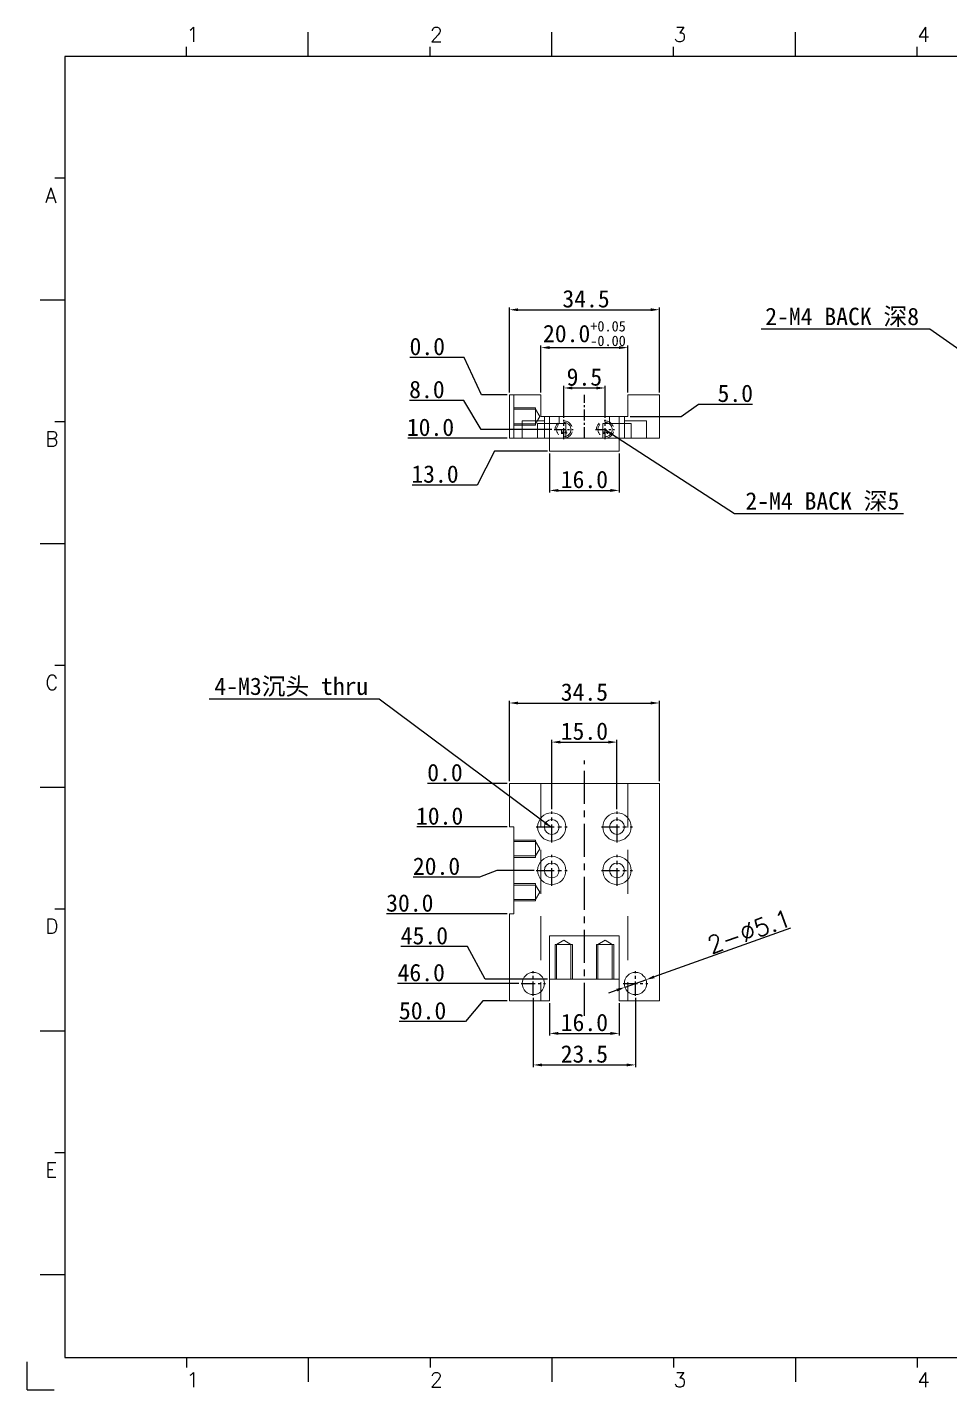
# Model space of a CAD drawing. Extents: x 83 to 30050, y -7164 to 695.
# Drawn here: x 6925.3 to 7137.5, y -1655.8 to -1342.4 of the extents above; entities that cross this region are included whole.
import ezdxf

# ---------------------------------------------------------------- set-up
doc = ezdxf.new("R2010")
doc.units = 0
doc.header["$LTSCALE"] = 8
doc.header["$MEASUREMENT"] = 0
doc.header["$PDSIZE"] = 5
doc.linetypes.add('CENTER', pattern=[2, 1.25, -0.25, 0.25, -0.25])
doc.linetypes.add('HIDDEN', pattern=[1.905, 1.27, -0.635])
doc.layers.get('0').update_dxf_attribs({"linetype": 'CONTINUOUS'})
doc.layers.get('Defpoints').update_dxf_attribs({"linetype": 'CONTINUOUS'})
doc.layers.add('41', color=3, linetype='CONTINUOUS')
doc.layers.add('dim', color=82, linetype='CONTINUOUS', lineweight=9)
doc.layers.add('screw', color=33, linetype='CONTINUOUS', lineweight=13)
doc.styles.add('SIMPLEX', font='SIMPLEX')
doc.styles.get("Standard").update_dxf_attribs({"font": '', "height": 4})
doc.styles.add('TXT', font='txt.shx', dxfattribs={"bigfont": 'gbcbig.shx'})
doc.styles.get('Standard').set_extended_font_data('SimSun')
doc.dimstyles.new('ISO-25', dxfattribs={"dimtxt": 6, "dimasz": 2.5, "dimexe": 1.25, "dimexo": 0.625, "dimtad": 1, "dimdec": 1, "dimzin": 1, "dimdsep": 46, "dimtxsty": 'Standard', "dimcen": 2.5, "dimadec": 0, "dimazin": 0, "dimtm": 1e-09, "dimtfac": 1, "dimtdec": 1, "dimtmove": 0, "dimatfit": 3, "dimfxl": 1, "dimtolj": 1, "dimtzin": 0, "dimarcsym": 0})

# ---------------------------------------------------------------- blocks, each defined once
blk = doc.blocks.new('A$C0BB32EA6')
at = {"layer": '41'}
for p, q in [((90.21, 427.84), (90.21, 435.66)), ((168.4, 427.84), (168.4, 435.66)), ((168.4, 427.84), (168.4, 435.66)), ((168.4, 427.84), (168.4, 435.66)), ((246.58, 427.84), (246.58, 435.66)), ((246.58, 427.84), (246.58, 435.66)), ((51.11, 427.84), (51.11, 430.97)), ((129.3, 427.84), (129.3, 430.97)), ((129.3, 427.84), (129.3, 430.97)), ((129.3, 427.84), (129.3, 430.97)), ((207.49, 427.84), (207.49, 430.97)), ((207.49, 427.84), (207.49, 430.97)), ((285.68, 427.84), (285.68, 430.97)), ((615.63, 427.84), (12.02, 427.84)), ((12.02, 427.84), (12.02, 10.32)), ((12.02, 388.75), (8.89, 388.75)), ((12.02, 349.66), (4.2, 349.66)), ((12.02, 310.56), (8.89, 310.56)), ((12.02, 271.47), (4.2, 271.47)), ((12.02, 232.37), (8.89, 232.37)), ((12.02, 193.28), (4.2, 193.28)), ((12.02, 154.18), (8.89, 154.18)), ((12.02, 115.09), (4.2, 115.09)), ((12.02, 76), (8.89, 76)), ((12.02, 36.9), (4.2, 36.9)), ((12.02, 10.32), (615.63, 10.32)), ((51.11, 10.32), (51.11, 7.19)), ((90.21, 10.32), (90.21, 2.5)), ((129.3, 10.32), (129.3, 7.19)), ((168.4, 10.32), (168.4, 2.5)), ((207.49, 10.32), (207.49, 7.19)), ((246.58, 10.32), (246.58, 2.5)), ((285.68, 10.32), (285.68, 7.19))]:
    blk.add_line(p, q, dxfattribs=at)
at = {"layer": '41', "linetype": 'Continuous'}
for q in [(0, 8.98), (8.64, 0)]:
    blk.add_line((0, 0), q, dxfattribs=at)
at = {"layer": '41', "style": 'SIMPLEX'}
for s, height, p in [('1', 4.69, (51.11, 432.54)), ('2', 4.69, (129.3, 432.54)), ('3', 4.69, (207.49, 432.54)), ('4', 4.69, (285.68, 432.54)), ('A', 4.75, (5.76, 380.93)), ('B', 4.75, (5.76, 302.74)), ('C', 4.75, (5.76, 224.55)), ('D', 4.75, (5.76, 146.37)), ('E', 4.75, (5.76, 68.18)), ('1', 4.69, (51.11, 0.87)), ('2', 4.69, (129.3, 0.87)), ('3', 4.69, (207.49, 0.87)), ('4', 4.69, (285.68, 0.87))]:
    blk.add_text(s, height=height, dxfattribs=at).set_placement(p)
at = {"layer": '41', "linetype": 'Continuous'}
for tag, p in [('材质', (457.07, 73.08)), ('代号', (522.6, 73.29)), ('表面处理', (452.44, 54.13)), ('审核', (523.65, 54.34)), ('名称', (585.81, 54.97)), ('数量', (457.5, 33.7)), ('设计', (523.23, 34.13)), ('件号', (586.65, 33.91)), ('比例', (457.5, 17.28)), ('版本', (587.08, 16.23))]:
    blk.add_attdef(tag, p, '', height=4, dxfattribs=at)
blk = doc.blocks.new('screw_m4_g')
at = {"layer": 'screw', "color": 1, "linetype": 'CENTER', "ltscale": 0.254}
for p, q in [((-2.2, 0), (2.2, 0)), ((0, -2.2), (0, 2.2))]:
    blk.add_line(p, q, dxfattribs=at)
at = {"layer": 'screw', "color": 33, "linetype": 'HIDDEN', "ltscale": 0.254}
blk.add_circle((0, 0), 1.65, dxfattribs=at)
at = {"layer": 'screw', "color": 92, "linetype": 'HIDDEN', "ltscale": 0.254}
blk.add_arc((0, 0), 2, 270, 180, dxfattribs=at)
at = {"layer": 'screw', "color": 6, "linetype": 'Continuous', "style": 'TXT'}
blk.add_text('M4', height=0.8, dxfattribs=at).set_placement((-0.68, -1))
blk = doc.blocks.new('*D342')
at = {"layer": 'Defpoints', "color": 0, "linetype": 'Continuous'}
for p in [(7063.42, -1416.11), (7043.42, -1426.95), (7063.42, -1426.95)]:
    blk.add_point(p, dxfattribs=at)
at = {"layer": 'dim', "color": 0, "linetype": 'Continuous', "lineweight": -2}
for p, q in [((7043.42, -1426.45), (7043.42, -1415.61)), ((7045.42, -1416.11), (7061.42, -1416.11)), ((7063.42, -1426.45), (7063.42, -1415.61))]:
    blk.add_line(p, q, dxfattribs=at)
at = {"layer": 'dim', "color": 0, "linetype": 'Continuous'}
for points in [[(7045.42, -1415.77), (7045.42, -1416.44), (7043.42, -1416.11)], [(7061.42, -1415.77), (7061.42, -1416.44), (7063.42, -1416.11)]]:
    blk.add_solid(points, dxfattribs=at)
at = {"layer": 'dim', "color": 0, "linetype": 'Continuous', "insert": (7053.42, -1412.87), "char_height": 4, "attachment_point": 5}
blk.add_mtext('\\A1;20.0{\\H2.400000;\\S+0.05^ -0.00;}', dxfattribs=at)
blk = doc.blocks.new('*D343')
at = {"layer": 'Defpoints', "color": 0, "linetype": 'Continuous'}
for p in [(7070.67, -1407.4), (7036.17, -1426.95), (7070.67, -1426.95)]:
    blk.add_point(p, dxfattribs=at)
at = {"layer": 'dim', "color": 0, "linetype": 'Continuous', "lineweight": -2}
for p, q in [((7036.17, -1426.45), (7036.17, -1406.9)), ((7038.17, -1407.4), (7068.67, -1407.4)), ((7070.67, -1426.45), (7070.67, -1406.9))]:
    blk.add_line(p, q, dxfattribs=at)
at = {"layer": 'dim', "color": 0, "linetype": 'Continuous'}
for points in [[(7038.17, -1407.07), (7038.17, -1407.73), (7036.17, -1407.4)], [(7068.67, -1407.07), (7068.67, -1407.73), (7070.67, -1407.4)]]:
    blk.add_solid(points, dxfattribs=at)
at = {"layer": 'dim', "color": 0, "linetype": 'Continuous', "insert": (7053.8, -1404.9), "char_height": 4, "attachment_point": 5}
blk.add_mtext('\\A1;34.5', dxfattribs=at)
blk = doc.blocks.new('*D344')
at = {"layer": 'Defpoints', "color": 0, "linetype": 'Continuous'}
for p in [(7058.17, -1425.39), (7048.67, -1432.75), (7058.17, -1432.75)]:
    blk.add_point(p, dxfattribs=at)
at = {"layer": 'dim', "color": 0, "linetype": 'Continuous', "lineweight": -2}
for p, q in [((7048.67, -1432.25), (7048.67, -1424.89)), ((7050.67, -1425.39), (7056.17, -1425.39)), ((7058.17, -1432.25), (7058.17, -1424.89))]:
    blk.add_line(p, q, dxfattribs=at)
at = {"layer": 'dim', "color": 0, "linetype": 'Continuous'}
for points in [[(7050.67, -1425.06), (7050.67, -1425.73), (7048.67, -1425.39)], [(7056.17, -1425.06), (7056.17, -1425.73), (7058.17, -1425.39)]]:
    blk.add_solid(points, dxfattribs=at)
at = {"layer": 'dim', "color": 0, "linetype": 'Continuous', "insert": (7053.42, -1422.89), "char_height": 4, "attachment_point": 5}
blk.add_mtext('\\A1;9.5', dxfattribs=at)
blk = doc.blocks.new('*D345')
at = {"layer": 'Defpoints', "color": 0, "linetype": 'Continuous'}
for p in [(7021.77, -1418.37), (7036.17, -1426.95), (7036.17, -1426.95)]:
    blk.add_point(p, dxfattribs=at)
at = {"layer": 'dim', "color": 0, "linetype": 'Continuous', "lineweight": -2}
for p, q in [((7025.77, -1418.37), (7013.29, -1418.37)), ((7029.77, -1426.95), (7025.77, -1418.37)), ((7035.67, -1426.95), (7029.77, -1426.95))]:
    blk.add_line(p, q, dxfattribs=at)
at = {"layer": 'dim', "color": 0, "linetype": 'Continuous', "insert": (7017.28, -1415.87), "char_height": 4, "attachment_point": 5}
blk.add_mtext('\\A1;0.0', dxfattribs=at)
blk = doc.blocks.new('*D346')
at = {"layer": 'Defpoints', "color": 0, "linetype": 'Continuous'}
for p in [(7021.7, -1428.26), (7036.17, -1426.95), (7046.47, -1434.95)]:
    blk.add_point(p, dxfattribs=at)
at = {"layer": 'dim', "color": 0, "linetype": 'Continuous', "lineweight": -2}
for p, q in [((7025.7, -1428.26), (7013.2, -1428.26)), ((7029.7, -1434.95), (7025.7, -1428.26)), ((7045.97, -1434.95), (7029.7, -1434.95))]:
    blk.add_line(p, q, dxfattribs=at)
at = {"layer": 'dim', "color": 0, "linetype": 'Continuous', "insert": (7017.2, -1425.76), "char_height": 4, "attachment_point": 5}
blk.add_mtext('\\A1;8.0', dxfattribs=at)
blk = doc.blocks.new('*D347')
at = {"layer": 'Defpoints', "color": 0, "linetype": 'Continuous'}
for p in [(7036.17, -1426.95), (7023.74, -1436.95), (7036.17, -1436.95)]:
    blk.add_point(p, dxfattribs=at)
at = {"layer": 'dim', "color": 0, "linetype": 'Continuous', "lineweight": -2}
blk.add_line((7035.67, -1436.95), (7012.8, -1436.95), dxfattribs=at)
at = {"layer": 'dim', "color": 0, "linetype": 'Continuous', "insert": (7018.02, -1434.45), "char_height": 4, "attachment_point": 5}
blk.add_mtext('\\A1;10.0', dxfattribs=at)
blk = doc.blocks.new('*D348')
at = {"layer": 'Defpoints', "color": 0, "linetype": 'Continuous'}
for p in [(7036.17, -1426.95), (7045.42, -1439.95), (7024.77, -1447.71)]:
    blk.add_point(p, dxfattribs=at)
at = {"layer": 'dim', "color": 0, "linetype": 'Continuous', "lineweight": -2}
for p, q in [((7032.77, -1439.95), (7028.77, -1447.71)), ((7044.92, -1439.95), (7032.77, -1439.95)), ((7028.77, -1447.71), (7013.83, -1447.71))]:
    blk.add_line(p, q, dxfattribs=at)
at = {"layer": 'dim', "color": 0, "linetype": 'Continuous', "insert": (7019.05, -1445.21), "char_height": 4, "attachment_point": 5}
blk.add_mtext('\\A1;13.0', dxfattribs=at)
blk = doc.blocks.new('*D349')
at = {"layer": 'Defpoints', "color": 0, "linetype": 'Continuous'}
for p in [(7045.42, -1439.95), (7061.42, -1439.95), (7061.42, -1448.95)]:
    blk.add_point(p, dxfattribs=at)
at = {"layer": 'dim', "color": 0, "linetype": 'Continuous', "lineweight": -2}
for p, q in [((7045.42, -1440.45), (7045.42, -1449.45)), ((7061.42, -1440.45), (7061.42, -1449.45)), ((7047.42, -1448.95), (7059.42, -1448.95))]:
    blk.add_line(p, q, dxfattribs=at)
at = {"layer": 'dim', "color": 0, "linetype": 'Continuous'}
for points in [[(7047.42, -1448.62), (7047.42, -1449.29), (7045.42, -1448.95)], [(7059.42, -1448.62), (7059.42, -1449.29), (7061.42, -1448.95)]]:
    blk.add_solid(points, dxfattribs=at)
at = {"layer": 'dim', "color": 0, "linetype": 'Continuous', "insert": (7053.42, -1446.45), "char_height": 4, "attachment_point": 5}
blk.add_mtext('\\A1;16.0', dxfattribs=at)
blk = doc.blocks.new('*D361')
at = {"layer": 'Defpoints', "color": 0, "linetype": 'Continuous'}
for p in [(7197.11, -1426.95), (7083.68, -1429.14), (7063.42, -1431.95)]:
    blk.add_point(p, dxfattribs=at)
at = {"layer": 'dim', "color": 0, "linetype": 'Continuous', "lineweight": -2}
for p, q in [((7075.68, -1431.95), (7079.68, -1429.14)), ((7079.68, -1429.14), (7092.09, -1429.14)), ((7063.92, -1431.95), (7075.68, -1431.95))]:
    blk.add_line(p, q, dxfattribs=at)
at = {"layer": 'dim', "color": 0, "linetype": 'Continuous', "insert": (7088.13, -1426.64), "char_height": 4, "attachment_point": 5}
blk.add_mtext('\\A1;5.0', dxfattribs=at)
blk = doc.blocks.new('*D362')
at = {"layer": 'Defpoints', "color": 0, "linetype": 'Continuous'}
for p in [(7060.92, -1506.83), (7045.92, -1522.77), (7060.92, -1522.77)]:
    blk.add_point(p, dxfattribs=at)
at = {"layer": 'dim', "color": 0, "linetype": 'Continuous', "lineweight": -2}
for p, q in [((7045.92, -1522.27), (7045.92, -1506.33)), ((7047.92, -1506.83), (7058.92, -1506.83)), ((7060.92, -1522.27), (7060.92, -1506.33))]:
    blk.add_line(p, q, dxfattribs=at)
at = {"layer": 'dim', "color": 0, "linetype": 'Continuous'}
for points in [[(7047.92, -1506.5), (7047.92, -1507.17), (7045.92, -1506.83)], [(7058.92, -1506.5), (7058.92, -1507.17), (7060.92, -1506.83)]]:
    blk.add_solid(points, dxfattribs=at)
at = {"layer": 'dim', "color": 0, "linetype": 'Continuous', "insert": (7053.42, -1504.33), "char_height": 4, "attachment_point": 5}
blk.add_mtext('\\A1;15.0', dxfattribs=at)
blk = doc.blocks.new('*D363')
at = {"layer": 'Defpoints', "color": 0, "linetype": 'Continuous'}
for p in [(7070.67, -1497.84), (7036.17, -1516.35), (7070.67, -1516.35)]:
    blk.add_point(p, dxfattribs=at)
at = {"layer": 'dim', "color": 0, "linetype": 'Continuous', "lineweight": -2}
for p, q in [((7036.17, -1515.85), (7036.17, -1497.34)), ((7070.67, -1515.85), (7070.67, -1497.34)), ((7038.17, -1497.84), (7068.67, -1497.84))]:
    blk.add_line(p, q, dxfattribs=at)
at = {"layer": 'dim', "color": 0, "linetype": 'Continuous'}
for points in [[(7038.17, -1497.51), (7038.17, -1498.17), (7036.17, -1497.84)], [(7068.67, -1497.51), (7068.67, -1498.17), (7070.67, -1497.84)]]:
    blk.add_solid(points, dxfattribs=at)
at = {"layer": 'dim', "color": 0, "linetype": 'Continuous', "insert": (7053.42, -1495.34), "char_height": 4, "attachment_point": 5}
blk.add_mtext('\\A1;34.5', dxfattribs=at)
blk = doc.blocks.new('*D364')
at = {"layer": 'Defpoints', "color": 0, "linetype": 'Continuous'}
for p in [(7041.67, -1565.15), (7065.17, -1565.15), (7065.17, -1581.07)]:
    blk.add_point(p, dxfattribs=at)
at = {"layer": 'dim', "color": 0, "linetype": 'Continuous', "lineweight": -2}
for p, q in [((7041.67, -1565.65), (7041.67, -1581.57)), ((7065.17, -1565.65), (7065.17, -1581.57)), ((7043.67, -1581.07), (7063.17, -1581.07))]:
    blk.add_line(p, q, dxfattribs=at)
at = {"layer": 'dim', "color": 0, "linetype": 'Continuous'}
for points in [[(7043.67, -1580.74), (7043.67, -1581.4), (7041.67, -1581.07)], [(7063.17, -1580.74), (7063.17, -1581.4), (7065.17, -1581.07)]]:
    blk.add_solid(points, dxfattribs=at)
at = {"layer": 'dim', "color": 0, "linetype": 'Continuous', "insert": (7053.42, -1578.57), "char_height": 4, "attachment_point": 5}
blk.add_mtext('\\A1;23.5', dxfattribs=at)
blk = doc.blocks.new('*D365')
at = {"layer": 'Defpoints', "color": 0, "linetype": 'Continuous'}
for p in [(7025.84, -1516.35), (7036.17, -1516.35), (7036.17, -1516.35)]:
    blk.add_point(p, dxfattribs=at)
at = {"layer": 'dim', "color": 0, "linetype": 'Continuous', "lineweight": -2}
blk.add_line((7035.67, -1516.35), (7017.36, -1516.35), dxfattribs=at)
at = {"layer": 'dim', "color": 0, "linetype": 'Continuous', "insert": (7021.35, -1513.85), "char_height": 4, "attachment_point": 5}
blk.add_mtext('\\A1;0.0', dxfattribs=at)
blk = doc.blocks.new('*D366')
at = {"layer": 'Defpoints', "color": 0, "linetype": 'Continuous'}
for p in [(7036.17, -1516.35), (7025.84, -1526.35), (7036.17, -1526.35)]:
    blk.add_point(p, dxfattribs=at)
at = {"layer": 'dim', "color": 0, "linetype": 'Continuous', "lineweight": -2}
blk.add_line((7035.67, -1526.35), (7014.9, -1526.35), dxfattribs=at)
at = {"layer": 'dim', "color": 0, "linetype": 'Continuous', "insert": (7020.12, -1523.85), "char_height": 4, "attachment_point": 5}
blk.add_mtext('\\A1;10.0', dxfattribs=at)
blk = doc.blocks.new('*D367')
at = {"layer": 'Defpoints', "color": 0, "linetype": 'Continuous'}
for p in [(7036.17, -1516.35), (7025.31, -1537.89), (7042.35, -1536.35)]:
    blk.add_point(p, dxfattribs=at)
at = {"layer": 'dim', "color": 0, "linetype": 'Continuous', "lineweight": -2}
for p, q in [((7029.31, -1537.89), (7014.01, -1537.89)), ((7033.31, -1536.35), (7029.31, -1537.89)), ((7041.85, -1536.35), (7033.31, -1536.35))]:
    blk.add_line(p, q, dxfattribs=at)
at = {"layer": 'dim', "color": 0, "linetype": 'Continuous', "insert": (7019.41, -1535.39), "char_height": 4, "attachment_point": 5}
blk.add_mtext('\\A1;20.0', dxfattribs=at)
blk = doc.blocks.new('*D368')
at = {"layer": 'Defpoints', "color": 0, "linetype": 'Continuous'}
for p in [(7036.17, -1516.35), (7019.14, -1546.35), (7036.17, -1546.35)]:
    blk.add_point(p, dxfattribs=at)
at = {"layer": 'dim', "color": 0, "linetype": 'Continuous', "lineweight": -2}
blk.add_line((7035.67, -1546.35), (7007.88, -1546.35), dxfattribs=at)
at = {"layer": 'dim', "color": 0, "linetype": 'Continuous', "insert": (7013.26, -1543.85), "char_height": 4, "attachment_point": 5}
blk.add_mtext('\\A1;30.0', dxfattribs=at)
blk = doc.blocks.new('*D369')
at = {"layer": 'Defpoints', "color": 0, "linetype": 'Continuous'}
for p in [(7036.17, -1516.35), (7021.83, -1562.35), (7038.87, -1562.35)]:
    blk.add_point(p, dxfattribs=at)
at = {"layer": 'dim', "color": 0, "linetype": 'Continuous', "lineweight": -2}
blk.add_line((7038.37, -1562.35), (7010.45, -1562.35), dxfattribs=at)
at = {"layer": 'dim', "color": 0, "linetype": 'Continuous', "insert": (7015.89, -1559.85), "char_height": 4, "attachment_point": 5}
blk.add_mtext('\\A1;46.0', dxfattribs=at)
blk = doc.blocks.new('*D370')
at = {"layer": 'Defpoints', "color": 0, "linetype": 'Continuous'}
for p in [(7036.17, -1516.35), (7036.17, -1566.35), (7022.09, -1571.11)]:
    blk.add_point(p, dxfattribs=at)
at = {"layer": 'dim', "color": 0, "linetype": 'Continuous', "lineweight": -2}
for p, q in [((7030.09, -1566.35), (7026.09, -1571.11)), ((7035.67, -1566.35), (7030.09, -1566.35)), ((7026.09, -1571.11), (7010.84, -1571.11))]:
    blk.add_line(p, q, dxfattribs=at)
at = {"layer": 'dim', "color": 0, "linetype": 'Continuous', "insert": (7016.21, -1568.61), "char_height": 4, "attachment_point": 5}
blk.add_mtext('\\A1;50.0', dxfattribs=at)
blk = doc.blocks.new('*D371')
at = {"layer": 'Defpoints', "color": 0, "linetype": 'Continuous'}
for p in [(7045.42, -1566.35), (7061.42, -1566.35), (7061.42, -1573.82)]:
    blk.add_point(p, dxfattribs=at)
at = {"layer": 'dim', "color": 0, "linetype": 'Continuous', "lineweight": -2}
for p, q in [((7045.42, -1566.85), (7045.42, -1574.32)), ((7061.42, -1566.85), (7061.42, -1574.32)), ((7047.42, -1573.82), (7059.42, -1573.82))]:
    blk.add_line(p, q, dxfattribs=at)
at = {"layer": 'dim', "color": 0, "linetype": 'Continuous'}
for points in [[(7047.42, -1573.49), (7047.42, -1574.15), (7045.42, -1573.82)], [(7059.42, -1573.49), (7059.42, -1574.15), (7061.42, -1573.82)]]:
    blk.add_solid(points, dxfattribs=at)
at = {"layer": 'dim', "color": 0, "linetype": 'Continuous', "insert": (7053.42, -1571.32), "char_height": 4, "attachment_point": 5}
blk.add_mtext('\\A1;16.0', dxfattribs=at)
blk = doc.blocks.new('*D372')
at = {"layer": 'Defpoints', "color": 0, "linetype": 'Continuous'}
for p in [(7036.17, -1516.35), (7022.56, -1553.87), (7045.42, -1561.35)]:
    blk.add_point(p, dxfattribs=at)
at = {"layer": 'dim', "color": 0, "linetype": 'Continuous', "lineweight": -2}
for p, q in [((7026.56, -1553.87), (7011.18, -1553.87)), ((7030.56, -1561.35), (7026.56, -1553.87)), ((7044.92, -1561.35), (7030.56, -1561.35))]:
    blk.add_line(p, q, dxfattribs=at)
at = {"layer": 'dim', "color": 0, "linetype": 'Continuous', "insert": (7016.62, -1551.37), "char_height": 4, "attachment_point": 5}
blk.add_mtext('\\A1;45.0', dxfattribs=at)
blk = doc.blocks.new('*D373')
at = {"layer": 'Defpoints', "color": 0, "linetype": 'Continuous'}
for p in [(7062.77, -1563.2), (7067.58, -1561.49)]:
    blk.add_point(p, dxfattribs=at)
at = {"layer": 'dim', "color": 0, "linetype": 'Continuous', "lineweight": -2}
for p, q in [((7100.85, -1549.65), (7069.46, -1560.82)), ((7062.77, -1563.2), (7067.58, -1561.49)), ((7060.89, -1563.87), (7059, -1564.54))]:
    blk.add_line(p, q, dxfattribs=at)
at = {"layer": 'dim', "color": 0, "linetype": 'Continuous'}
for points in [[(7060.77, -1563.56), (7061, -1564.18), (7062.77, -1563.2)], [(7069.35, -1560.51), (7069.57, -1561.13), (7067.58, -1561.49)]]:
    blk.add_solid(points, dxfattribs=at)
at = {"layer": 'dim', "color": 0, "linetype": 'Continuous', "insert": (7089.62, -1550.99), "char_height": 4, "attachment_point": 5, "rotation": 19.5867}
blk.add_mtext('\\A1;{\\Ftxt,bigfont|c134; 2-∅5.1}', dxfattribs=at)

msp = doc.modelspace()

# ---------------------------------------------------------------- linework, layer by layer
at = {"color": 7, "linetype": 'Continuous', "lineweight": 15}
for p, q in [((7036.173, -1436.95), (7036.173, -1426.95)), ((7043.423, -1426.95), (7036.173, -1426.95)), ((7043.423, -1431.95), (7043.423, -1426.95)), ((7063.423, -1426.95), (7063.423, -1431.95)), ((7070.673, -1426.95), (7063.423, -1426.95)), ((7070.673, -1426.95), (7070.673, -1436.95)), ((7063.423, -1431.95), (7043.423, -1431.95)), ((7070.673, -1436.95), (7036.173, -1436.95)), ((7045.423, -1439.95), (7045.423, -1436.95)), ((7061.423, -1439.95), (7061.423, -1436.95)), ((7061.423, -1439.95), (7045.423, -1439.95)), ((7036.173, -1526.346), (7036.173, -1516.346)), ((7070.673, -1516.346), (7036.173, -1516.346)), ((7070.673, -1516.346), (7070.673, -1566.346)), ((7037.173, -1526.346), (7036.173, -1526.346)), ((7037.173, -1546.346), (7037.173, -1526.346)), ((7036.173, -1566.346), (7036.173, -1546.346)), ((7037.173, -1546.346), (7036.173, -1546.346)), ((7045.423, -1551.346), (7045.423, -1561.346)), ((7061.423, -1551.346), (7045.423, -1551.346)), ((7061.423, -1561.346), (7061.423, -1551.346)), ((7045.423, -1561.346), (7061.423, -1561.346)), ((7045.423, -1566.346), (7045.423, -1561.346)), ((7061.423, -1566.346), (7061.423, -1561.346)), ((7045.423, -1566.346), (7036.173, -1566.346)), ((7070.673, -1566.346), (7061.423, -1566.346))]:
    msp.add_line(p, q, dxfattribs=at)
at = {"color": 7, "linetype": 'HIDDEN', "lineweight": 0}
for p, q in [((7037.173, -1436.95), (7037.173, -1426.95)), ((7042.173, -1430.3), (7037.173, -1430.3)), ((7042.173, -1433.95), (7042.173, -1429.95)), ((7042.173, -1433.95), (7042.173, -1429.95)), ((7042.173, -1433.6), (7042.173, -1430.3)), ((7043.164, -1431.95), (7042.173, -1430.3)), ((7037.173, -1433.6), (7042.173, -1433.6)), ((7044.223, -1432.95), (7039.123, -1432.95)), ((7039.123, -1432.95), (7039.123, -1436.95)), ((7042.173, -1433.6), (7043.164, -1431.95)), ((7049.173, -1433.55), (7042.673, -1433.55)), ((7042.673, -1433.55), (7042.673, -1436.95)), ((7044.223, -1431.95), (7044.223, -1433.55)), ((7044.223, -1436.95), (7044.223, -1433.55)), ((7045.423, -1436.95), (7045.423, -1431.95)), ((7047.623, -1433.55), (7047.623, -1431.95)), ((7049.173, -1436.95), (7049.173, -1433.55)), ((7064.173, -1433.55), (7057.673, -1433.55)), ((7057.673, -1433.55), (7057.673, -1436.95)), ((7059.223, -1431.95), (7059.223, -1433.55)), ((7061.423, -1431.95), (7061.423, -1436.95)), ((7062.623, -1433.55), (7062.623, -1431.95)), ((7067.723, -1432.95), (7062.623, -1432.95)), ((7062.623, -1433.55), (7062.623, -1436.95)), ((7064.173, -1436.95), (7064.173, -1433.55)), ((7067.723, -1436.95), (7067.723, -1432.95)), ((7043.423, -1516.346), (7043.423, -1566.346)), ((7063.423, -1516.346), (7063.423, -1566.346)), ((7042.173, -1529.696), (7037.173, -1529.696)), ((7042.173, -1533.346), (7042.173, -1529.346)), ((7042.173, -1531.346), (7042.173, -1529.696)), ((7043.164, -1531.346), (7042.173, -1529.696)), ((7042.173, -1532.996), (7042.173, -1531.346)), ((7042.173, -1532.996), (7043.164, -1531.346)), ((7037.173, -1532.996), (7042.173, -1532.996)), ((7042.173, -1539.696), (7037.173, -1539.696)), ((7042.173, -1543.346), (7042.173, -1539.346)), ((7042.173, -1541.346), (7042.173, -1539.696)), ((7043.164, -1541.346), (7042.173, -1539.696)), ((7042.173, -1542.996), (7042.173, -1541.346)), ((7042.173, -1542.996), (7043.164, -1541.346)), ((7037.173, -1542.996), (7042.173, -1542.996)), ((7050.673, -1553.346), (7046.673, -1553.346)), ((7048.673, -1552.354), (7047.023, -1553.346)), ((7050.323, -1553.346), (7047.023, -1553.346)), ((7047.023, -1553.346), (7047.023, -1561.346)), ((7050.323, -1553.346), (7048.673, -1552.354)), ((7050.323, -1561.346), (7050.323, -1553.346)), ((7060.173, -1553.346), (7056.173, -1553.346)), ((7058.173, -1552.354), (7056.523, -1553.346)), ((7059.823, -1553.346), (7056.523, -1553.346)), ((7056.523, -1553.346), (7056.523, -1561.346)), ((7059.823, -1553.346), (7058.173, -1552.354)), ((7059.823, -1561.346), (7059.823, -1553.346))]:
    msp.add_line(p, q, dxfattribs=at)
at = {"color": 1, "linetype": 'CENTER', "ltscale": 0.254}
for p, q in [((7053.423, -1436.95), (7053.423, -1426.95)), ((7046.473, -1434.95), (7050.873, -1434.95)), ((7048.673, -1437.15), (7048.673, -1432.75)), ((7055.973, -1434.95), (7060.373, -1434.95)), ((7058.173, -1437.15), (7058.173, -1432.75))]:
    msp.add_line(p, q, dxfattribs=at)
at = {"color": 7, "linetype": 'Continuous', "lineweight": 0}
for p, q in [((7037.173, -1429.95), (7042.173, -1429.95)), ((7037.173, -1429.95), (7042.173, -1429.95)), ((7037.173, -1433.95), (7042.173, -1433.95)), ((7037.173, -1433.95), (7042.173, -1433.95)), ((7037.173, -1529.346), (7042.173, -1529.346)), ((7037.173, -1533.346), (7042.173, -1533.346)), ((7037.173, -1539.346), (7042.173, -1539.346)), ((7037.173, -1543.346), (7042.173, -1543.346)), ((7046.673, -1561.346), (7046.673, -1553.346)), ((7050.673, -1561.346), (7050.673, -1553.346)), ((7056.173, -1561.346), (7056.173, -1553.346)), ((7060.173, -1561.346), (7060.173, -1553.346))]:
    msp.add_line(p, q, dxfattribs=at)
at = {"color": 1, "linetype": 'CENTER', "ltscale": 0.762}
msp.add_line((7053.423, -1569.803), (7053.423, -1511.042), dxfattribs=at)
at = {"color": 1, "linetype": 'CENTER', "ltscale": 0.41275}
for p, q in [((7045.923, -1529.921), (7045.923, -1522.771)), ((7060.923, -1529.921), (7060.923, -1522.771)), ((7042.348, -1526.346), (7049.498, -1526.346)), ((7057.348, -1526.346), (7064.498, -1526.346)), ((7045.923, -1539.921), (7045.923, -1532.771)), ((7060.923, -1539.921), (7060.923, -1532.771)), ((7042.348, -1536.346), (7049.498, -1536.346)), ((7057.348, -1536.346), (7064.498, -1536.346))]:
    msp.add_line(p, q, dxfattribs=at)
at = {"color": 1, "linetype": 'CENTER', "ltscale": 0.32385}
for p, q in [((7041.673, -1565.151), (7041.673, -1559.541)), ((7065.173, -1565.151), (7065.173, -1559.541)), ((7038.868, -1562.346), (7044.478, -1562.346)), ((7062.368, -1562.346), (7067.978, -1562.346))]:
    msp.add_line(p, q, dxfattribs=at)
at = {"color": 7, "linetype": 'Continuous', "lineweight": 15}
for centre, radius in [((7045.923, -1526.346), 3.25), ((7045.923, -1526.346), 1.7), ((7060.923, -1526.346), 3.25), ((7060.923, -1526.346), 1.7), ((7045.923, -1536.346), 3.25), ((7045.923, -1536.346), 1.7), ((7060.923, -1536.346), 3.25), ((7060.923, -1536.346), 1.7), ((7041.673, -1562.346), 2.55), ((7065.173, -1562.346), 2.55)]:
    msp.add_circle(centre, radius, dxfattribs=at)

# ---------------------------------------------------------------- block references
at = {"layer": '41', "linetype": 'Continuous', "xscale": 0.7166361600002347, "yscale": 0.7166361600000073, "zscale": 0.7166361600000002}
msp.add_blockref('A$C0BB32EA6', (6925.261, -1655.768), dxfattribs=at)
at = {"layer": 'screw', "linetype": 'Continuous'}
for p in [(7048.673, -1434.95), (7058.173, -1434.95)]:
    msp.add_blockref('screw_m4_g', p, dxfattribs=at)

# ---------------------------------------------------------------- texts
at = {"layer": 'dim', "linetype": 'Continuous', "char_height": 4}
for s, insert, attachment_point in [('\\A1;2-M4 BACK 深8', (7130.411, -1411.345), 9), ('\\A1;2-M4 BACK 深5', (7090.468, -1453.783), 7), ('\\A1;4-M3沉头 thru', (7003.716, -1496.421), 9)]:
    msp.add_mtext(s, dxfattribs=dict(at, insert=insert, attachment_point=attachment_point))

# ---------------------------------------------------------------- dimensions: what is measured, and where the dimension line sits
at = {"layer": 'dim', "linetype": 'Continuous'}
for base, p1, p2, override, picture, middle in [((7070.673, -1407.4), (7036.173, -1426.95), (7070.673, -1426.95), {"dimtxt": 2.5, "dimasz": 2, "dimexe": 0.49975, "dimexo": 0.49975, "dimgap": 0.49975}, '*D343', (7053.805, -1407.4)), ((7063.423, -1416.108), (7043.423, -1426.95), (7063.423, -1426.95), {"dimtxt": 2.5, "dimasz": 2, "dimexe": 0.49975, "dimexo": 0.49975, "dimgap": 0.49975, "dimtol": 1, "dimlim": 0, "dimtp": 0.05, "dimtm": 0, "dimtfac": 0.6, "dimtdec": 2, "dimtolj": 1}, '*D342', (7053.423, -1416.108))]:
    dim = msp.add_linear_dim(base=base, p1=p1, p2=p2, dimstyle='ISO-25', override=override, dxfattribs=at)
    dim.commit()
    dim.dimension.update_dxf_attribs({"geometry": picture, "text_midpoint": middle, "dimtype": 160})
for feature_location, offset, origin, picture, middle in [((7036.17301975, -1426.949981154), (-14.401632697, 8.580422564), (7036.17301975, -1426.949981154), '*D345', (7017.282748165, -1415.86980859)), ((7046.473, -1434.95), (-24.771, 6.693), (7036.173, -1426.95), '*D346', (7017.202, -1425.757)), ((7063.423, -1431.95), (20.253, 2.806), (7197.109, -1426.95), '*D361', (7088.131, -1426.644)), ((7036.173, -1436.95), (-12.43, 0), (7036.173, -1426.95), '*D347', (7018.021, -1434.45)), ((7045.423, -1439.95), (-20.649, -7.76), (7036.173, -1426.95), '*D348', (7019.052, -1445.21)), ((7036.17301975, -1516.345576661), (-10.333364972, 0), (7036.17301975, -1516.345576661), '*D365', (7021.35101589, -1513.845826661)), ((7036.173, -1546.346), (-17.034, 0), (7036.173, -1516.346), '*D368', (7013.261, -1543.846)), ((7038.868, -1562.346), (-17.034, 0), (7036.173, -1516.346), '*D369', (7015.889, -1559.846)), ((7036.173, -1566.346), (-14.082, -4.767), (7036.173, -1516.346), '*D370', (7016.214, -1568.613)), ((7045.423, -1561.346), (-22.858, 7.474), (7036.173, -1516.346), '*D372', (7016.621, -1551.371)), ((7042.348, -1536.346), (-17.034, -1.548), (7036.173, -1516.346), '*D367', (7019.414, -1535.394)), ((7036.173, -1526.346), (-10.333, 0), (7036.173, -1516.346), '*D366', (7020.118, -1523.846))]:
    dim = msp.add_ordinate_dim(feature_location=feature_location, offset=offset, dtype=0, origin=origin, dimstyle='ISO-25', override={"dimtxt": 2.5, "dimasz": 2, "dimexe": 0.49975, "dimexo": 0.49975, "dimgap": 0.49975}, dxfattribs=at)
    dim.commit()
    dim.dimension.update_dxf_attribs({"geometry": picture, "text_midpoint": middle})
for base, p1, p2, picture, middle in [((7058.173, -1425.392), (7048.673, -1432.75), (7058.173, -1432.75), '*D344', (7053.423, -1422.893)), ((7061.423, -1448.954), (7045.423, -1439.95), (7061.423, -1439.95), '*D349', (7053.423, -1446.454)), ((7070.673, -1497.841), (7036.173, -1516.346), (7070.673, -1516.346), '*D363', (7053.423, -1495.342)), ((7060.923, -1506.833), (7045.923, -1522.771), (7060.923, -1522.771), '*D362', (7053.423, -1504.333)), ((7065.173, -1581.07), (7041.673, -1565.151), (7065.173, -1565.151), '*D364', (7053.423, -1578.571)), ((7061.423, -1573.819), (7045.423, -1566.346), (7061.423, -1566.346), '*D371', (7053.423, -1571.319))]:
    dim = msp.add_linear_dim(base=base, p1=p1, p2=p2, dimstyle='ISO-25', override={"dimtxt": 2.5, "dimasz": 2, "dimexe": 0.49975, "dimexo": 0.49975, "dimgap": 0.49975}, dxfattribs=at)
    dim.commit()
    dim.dimension.update_dxf_attribs({"geometry": picture, "text_midpoint": middle})
dim = msp.add_diameter_dim_2p(p1=(7062.771, -1563.2), p2=(7067.575, -1561.491), text='{\\Ftxt,bigfont|c134; 2-<>}', dimstyle='ISO-25', override={"dimtxt": 2.5, "dimasz": 2, "dimexe": 0.49975, "dimexo": 0.49975, "dimgap": 0.49975}, dxfattribs=at)
dim.commit()
dim.dimension.update_dxf_attribs({"geometry": '*D373', "text_midpoint": (7090.459, -1553.348), "dimtype": 163})

# ---------------------------------------------------------------- leaders
at = {"layer": 'dim', "linetype": 'Continuous', "annotation_type": 0, "has_hookline": 1}
for points, hookline_direction, text_width in [([(7162.109, -1432.385), (7132.911, -1411.845), (7130.911, -1411.845)], 1, 36.356), ([(7058.112, -1434.95), (7087.968, -1454.283), (7089.968, -1454.283)], 0, 36.333), ([(7045.923, -1526.528), (7006.216, -1496.92), (7004.216, -1496.92)], 1, 36.6)]:
    msp.add_leader(points, dimstyle='ISO-25', override={"dimtxt": 2.5, "dimasz": 2, "dimexe": 0.49975, "dimexo": 0.49975, "dimgap": 0.49975}, dxfattribs=dict(at, hookline_direction=hookline_direction, text_width=text_width))

doc.saveas('drawing.dxf')
